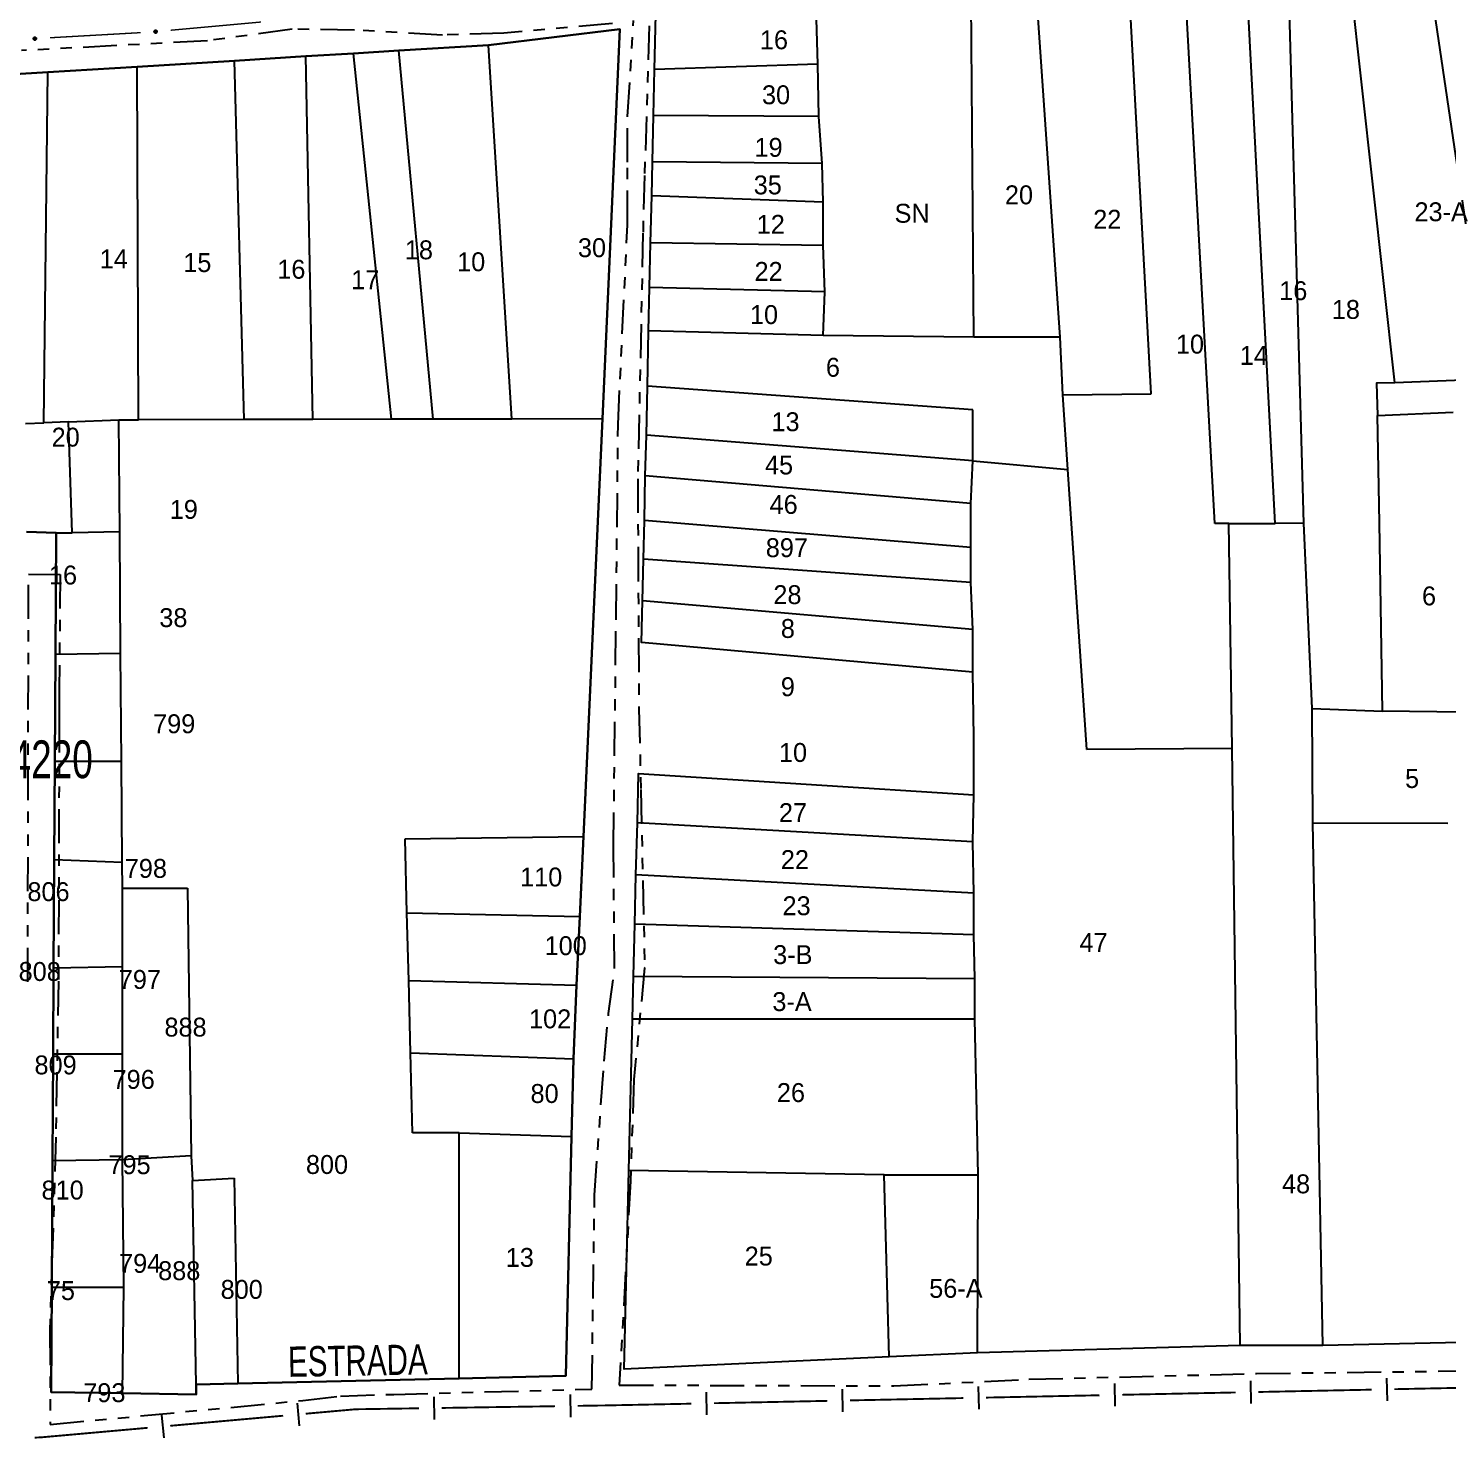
# Model space of a CAD drawing. Extents: x 203604 to 204690, y 4848469 to 4850418.
# Drawn here: x 204225.5 to 204413.1, y 4848479 to 4848665.4 of the extents above; entities that cross this region are included whole.
import ezdxf
from ezdxf.enums import TextEntityAlignment as Align

# ---------------------------------------------------------------- set-up
doc = ezdxf.new("R2010")
doc.units = 0
doc.header["$LTSCALE"] = 1.5
doc.header["$MEASUREMENT"] = 0
doc.linetypes.add('TRACO_25', pattern=[8, 3, -1, 1, -1, 1, -1])
for name, color, linetype in [('CD_MALHA_LOTES', 7, 'CONTINUOUS'), ('CD_TXT_QUADRA', 2, 'CONTINUOUS'), ('LM-LIM-SETORES-BAIRROS', 7, 'CONTINUOUS'), ('RU-QUADRA', 210, 'CONTINUOUS'), ('SV-EIXO-RUA-N-PAV', 6, 'CONTINUOUS'), ('SV-RUA-NAO-PAV', 7, 'CONTINUOUS'), ('SV-TXT-RUA-N-PAV', 7, 'CONTINUOUS'), ('Th_NmrPort', 7, 'CONTINUOUS')]:
    doc.layers.add(name, color=color, linetype=linetype)
doc.styles.add('ARIAL', font='ARIAL.SHX')

msp = doc.modelspace()

# ---------------------------------------------------------------- linework, layer by layer
at = {"layer": 'CD_MALHA_LOTES', "linetype": 'Continuous', "flags": 128}
for points in [[(204394.13, 4848599.98), (204392.17, 4848670.74)], [(204406.17, 4848618.53), (204400.34, 4848671.09)], [(204418.62, 4848619.01), (204410.83, 4848671.53)], [(204350.51, 4848624.57), (204350.16, 4848668.97)], [(204361.92, 4848624.57), (204358.81, 4848669.34)], [(204373.96, 4848617.08), (204371.08, 4848669.86)], [(204382.37, 4848599.91), (204378.47, 4848670.16)], [(204390.33, 4848599.95), (204386.64, 4848670.51)], [(204308.28, 4848659.95), (204308.44, 4848667.21)], [(204329.88, 4848660.64), (204329.64, 4848668.11)], [(204286.33, 4848663.17), (204303.71, 4848665.29)], [(204303.71, 4848665.29), (204301.38, 4848613.77)], [(204274.48, 4848662.45), (204286.33, 4848663.17)], [(204289.41, 4848613.74), (204286.33, 4848663.17)], [(204252.72, 4848661.11), (204262.15, 4848661.69)], [(204262.15, 4848661.69), (204268.49, 4848662.08)], [(204263.1, 4848613.68), (204262.15, 4848661.69)], [(204268.49, 4848662.08), (204274.48, 4848662.45)], [(204273.49, 4848613.71), (204268.49, 4848662.08)], [(204279.02, 4848613.72), (204274.48, 4848662.45)], [(204215.68, 4848658.84), (204228.04, 4848659.6)], [(204227.54, 4848613.25), (204228.04, 4848659.6)], [(204228.04, 4848659.6), (204239.88, 4848660.32)], [(204239.88, 4848660.32), (204252.72, 4848661.11)], [(204240.03, 4848613.63), (204239.88, 4848660.32)], [(204254, 4848613.66), (204252.72, 4848661.11)], [(204308.14, 4848653.85), (204308.28, 4848659.95)], [(204329.88, 4848660.64), (204308.28, 4848659.95)], [(204329.99, 4848653.73), (204329.88, 4848660.64)], [(204308, 4848647.73), (204308.14, 4848653.85)], [(204329.99, 4848653.73), (204308.14, 4848653.85)], [(204330.45, 4848647.51), (204329.99, 4848653.73)], [(204307.9, 4848643.24), (204308, 4848647.73)], [(204330.45, 4848647.51), (204308, 4848647.73)], [(204330.57, 4848642.43), (204330.45, 4848647.51)], [(204307.76, 4848637.02), (204307.9, 4848643.24)], [(204330.57, 4848642.43), (204307.9, 4848643.24)], [(204330.57, 4848636.67), (204330.57, 4848642.43)], [(204307.63, 4848631.14), (204307.76, 4848637.02)], [(204330.57, 4848636.67), (204307.76, 4848637.02)], [(204330.8, 4848630.56), (204330.57, 4848636.67)], [(204307.5, 4848625.38), (204307.63, 4848631.14)], [(204330.8, 4848630.56), (204307.63, 4848631.14)], [(204330.57, 4848624.8), (204330.8, 4848630.56)], [(204307.34, 4848618.08), (204307.5, 4848625.38)], [(204330.57, 4848624.8), (204307.5, 4848625.38)], [(204350.51, 4848624.57), (204330.57, 4848624.8)], [(204361.92, 4848624.57), (204350.51, 4848624.57)], [(204362.26, 4848616.96), (204361.92, 4848624.57)], [(204307.23, 4848611.59), (204307.34, 4848618.08)], [(204350.37, 4848614.97), (204307.34, 4848618.08)], [(204406.17, 4848618.53), (204403.75, 4848618.46)], [(204403.75, 4848618.46), (204403.87, 4848614.2)], [(204418.62, 4848619.01), (204406.17, 4848618.53)], [(204362.26, 4848616.96), (204373.96, 4848617.08)], [(204362.95, 4848607.05), (204362.26, 4848616.96)], [(204350.37, 4848608.2), (204350.37, 4848614.97)], [(204403.87, 4848614.2), (204413.89, 4848614.64)], [(204225.1, 4848613.15), (204227.54, 4848613.25)], [(204230.78, 4848613.37), (204227.54, 4848613.25)], [(204230.78, 4848613.37), (204237.43, 4848613.63)], [(204231.26, 4848598.68), (204230.78, 4848613.37)], [(204237.55, 4848598.84), (204237.43, 4848613.63)], [(204237.43, 4848613.63), (204240.03, 4848613.63)], [(204254, 4848613.66), (204240.03, 4848613.63)], [(204263.1, 4848613.68), (204254, 4848613.66)], [(204273.49, 4848613.71), (204263.1, 4848613.68)], [(204279.02, 4848613.72), (204273.49, 4848613.71)], [(204289.41, 4848613.74), (204279.02, 4848613.72)], [(204301.38, 4848613.77), (204289.41, 4848613.74)], [(204301.38, 4848613.77), (204298.87, 4848558.56)], [(204404.12, 4848600.04), (204403.87, 4848614.2)], [(204307.06, 4848606.23), (204307.23, 4848611.59)], [(204350.37, 4848608.2), (204307.23, 4848611.59)], [(204350.09, 4848602.56), (204350.37, 4848608.2)], [(204350.37, 4848608.2), (204362.95, 4848607.05)], [(204365.43, 4848570.06), (204362.95, 4848607.05)], [(204306.94, 4848600.31), (204307.06, 4848606.23)], [(204350.09, 4848602.56), (204307.06, 4848606.23)], [(204350.09, 4848596.78), (204350.09, 4848602.56)], [(204306.82, 4848595.23), (204306.94, 4848600.31)], [(204350.09, 4848596.78), (204306.94, 4848600.31)], [(204384.22, 4848599.92), (204382.37, 4848599.91)], [(204384.22, 4848599.92), (204390.33, 4848599.95)], [(204384.68, 4848570.17), (204384.22, 4848599.92)], [(204394.13, 4848599.98), (204390.33, 4848599.95)], [(204395.22, 4848575.47), (204394.13, 4848599.98)], [(204404.56, 4848575.13), (204404.12, 4848600.04)], [(204229.14, 4848598.68), (204225.25, 4848598.84)], [(204229.05, 4848582.6), (204229.14, 4848598.68)], [(204229.14, 4848598.68), (204231.26, 4848598.68)], [(204237.55, 4848598.84), (204231.26, 4848598.68)], [(204237.67, 4848582.76), (204237.55, 4848598.84)], [(204350.09, 4848592.12), (204350.09, 4848596.78)], [(204306.68, 4848589.72), (204306.82, 4848595.23)], [(204350.09, 4848592.12), (204306.82, 4848595.23)], [(204350.37, 4848585.91), (204350.09, 4848592.12)], [(204306.57, 4848584.22), (204306.68, 4848589.72)], [(204350.37, 4848585.91), (204306.68, 4848589.72)], [(204350.37, 4848580.27), (204306.57, 4848584.22)], [(204350.37, 4848580.27), (204350.37, 4848585.91)], [(204228.97, 4848568.46), (204229.05, 4848582.6)], [(204237.67, 4848582.76), (204229.05, 4848582.6)], [(204237.79, 4848568.46), (204237.67, 4848582.76)], [(204350.51, 4848571.67), (204350.37, 4848580.27)], [(204395.34, 4848560.38), (204395.22, 4848575.47)], [(204395.22, 4848575.47), (204404.56, 4848575.13)], [(204415.28, 4848575.01), (204404.56, 4848575.13)], [(204350.51, 4848564.05), (204350.51, 4848571.67)], [(204384.68, 4848570.17), (204365.43, 4848570.06)], [(204385.7, 4848491.26), (204384.68, 4848570.17)], [(204228.9, 4848555.47), (204228.97, 4848568.46)], [(204237.79, 4848568.46), (204228.97, 4848568.46)], [(204237.89, 4848555.14), (204237.79, 4848568.46)], [(204306.01, 4848560.38), (204306.17, 4848566.88)], [(204306.17, 4848566.88), (204350.51, 4848564.05)], [(204350.37, 4848557.84), (204350.51, 4848564.05)], [(204305.8, 4848553.47), (204306.01, 4848560.38)], [(204350.37, 4848557.84), (204306.01, 4848560.38)], [(204395.34, 4848560.38), (204413.17, 4848560.3)], [(204396.64, 4848491.26), (204395.34, 4848560.38)], [(204275.28, 4848558.23), (204298.87, 4848558.56)], [(204275.53, 4848548.48), (204275.28, 4848558.23)], [(204298.87, 4848558.56), (204298.39, 4848547.99)], [(204350.51, 4848551.07), (204350.37, 4848557.84)], [(204228.82, 4848541.17), (204228.9, 4848555.47)], [(204237.89, 4848555.14), (204228.9, 4848555.47)], [(204237.92, 4848551.73), (204237.89, 4848555.14)], [(204305.68, 4848546.98), (204305.8, 4848553.47)], [(204350.51, 4848551.07), (204305.8, 4848553.47)], [(204237.92, 4848551.73), (204246.53, 4848551.73)], [(204237.92, 4848541.33), (204237.92, 4848551.73)], [(204246.53, 4848551.73), (204247.01, 4848516.32)], [(204350.51, 4848545.57), (204350.51, 4848551.07)], [(204275.8, 4848539.54), (204275.53, 4848548.48)], [(204275.53, 4848548.48), (204298.39, 4848547.99)], [(204298.39, 4848547.99), (204297.98, 4848538.91)], [(204305.51, 4848540.08), (204305.68, 4848546.98)], [(204350.51, 4848545.57), (204305.68, 4848546.98)], [(204350.65, 4848539.79), (204350.51, 4848545.57)], [(204228.75, 4848529.8), (204228.82, 4848541.17)], [(204237.92, 4848541.33), (204228.82, 4848541.17)], [(204237.92, 4848529.8), (204237.92, 4848541.33)], [(204275.99, 4848529.95), (204275.8, 4848539.54)], [(204275.8, 4848539.54), (204297.98, 4848538.91)], [(204305.37, 4848534.43), (204305.51, 4848540.08)], [(204305.51, 4848540.08), (204350.65, 4848539.79)], [(204350.65, 4848534.43), (204350.65, 4848539.79)], [(204297.98, 4848538.91), (204297.54, 4848529.15)], [(204304.88, 4848514.4), (204305.37, 4848534.43)], [(204350.65, 4848534.43), (204305.37, 4848534.43)], [(204351.07, 4848513.83), (204350.65, 4848534.43)], [(204228.67, 4848515.66), (204228.75, 4848529.8)], [(204237.92, 4848529.8), (204228.75, 4848529.8)], [(204237.92, 4848515.83), (204237.92, 4848529.8)], [(204276.26, 4848519.4), (204275.99, 4848529.95)], [(204275.99, 4848529.95), (204297.54, 4848529.15)], [(204297.54, 4848529.15), (204297.3, 4848518.91)], [(204282.43, 4848519.4), (204276.26, 4848519.4)], [(204282.43, 4848486.91), (204282.43, 4848519.4)], [(204282.43, 4848519.4), (204297.3, 4848518.91)], [(204297.3, 4848518.91), (204296.56, 4848487.24)], [(204228.57, 4848498.93), (204228.67, 4848515.66)], [(204237.92, 4848515.83), (204228.67, 4848515.66)], [(204247.01, 4848516.32), (204237.92, 4848515.83)], [(204238.08, 4848498.93), (204237.92, 4848515.83)], [(204247.01, 4848516.32), (204247.18, 4848513.07)], [(204247.18, 4848513.07), (204252.7, 4848513.39)], [(204247.66, 4848486.1), (204247.18, 4848513.07)], [(204252.7, 4848513.39), (204253.19, 4848486.23)], [(204304.24, 4848488.16), (204304.88, 4848514.4)], [(204338.66, 4848513.83), (204304.88, 4848514.4)], [(204338.66, 4848513.83), (204351.07, 4848513.83)], [(204339.3, 4848489.75), (204338.66, 4848513.83)], [(204351, 4848490.28), (204351.07, 4848513.83)], [(204228.5, 4848485.12), (204228.57, 4848498.93)], [(204238.08, 4848498.93), (204228.57, 4848498.93)], [(204237.91, 4848484.96), (204238.08, 4848498.93)], [(204542.71, 4848494.46), (204396.64, 4848491.26)], [(204385.7, 4848491.26), (204351, 4848490.28)], [(204396.64, 4848491.26), (204385.7, 4848491.26)], [(204339.3, 4848489.75), (204304.24, 4848488.16)], [(204351, 4848490.28), (204339.3, 4848489.75)], [(204282.43, 4848486.91), (204253.19, 4848486.23)], [(204296.56, 4848487.24), (204282.43, 4848486.91)], [(204237.91, 4848484.96), (204228.5, 4848485.12)], [(204247.66, 4848484.8), (204237.91, 4848484.96)], [(204253.19, 4848486.23), (204247.66, 4848486.1)], [(204247.66, 4848486.1), (204247.66, 4848484.8)]]:
    msp.add_lwpolyline(points, dxfattribs=at)
at = {"layer": 'LM-LIM-SETORES-BAIRROS'}
for points in [[(204405.076526, 4848486.973274), (204405.138312, 4848483.97391)], [(204297.106886, 4848484.774907), (204297.152841, 4848481.775259)], [(204315.095616, 4848485.119671), (204315.157402, 4848482.120307)], [(204333.091798, 4848485.490391), (204333.153584, 4848482.491028)], [(204351.08798, 4848485.861112), (204351.149766, 4848482.861748)], [(204369.084162, 4848486.231833), (204369.145948, 4848483.232469)], [(204387.080344, 4848486.602553), (204387.14213, 4848483.60319)], [(204261.029899, 4848483.658458), (204261.296695, 4848480.670345)], [(204279.108998, 4848484.499177), (204279.154953, 4848481.499529)], [(204243.10122, 4848482.057682), (204243.368016, 4848479.069569)]]:
    msp.add_lwpolyline(points, dxfattribs=at)
at = {"layer": 'LM-LIM-SETORES-BAIRROS', "const_width": 0.25}
for points in [[(204367.115479, 4848484.69096), (204352.118661, 4848484.382026)], [(204385.111661, 4848485.06168), (204370.114843, 4848484.752746)], [(204403.107843, 4848485.432401), (204388.111025, 4848485.123467)], [(204421.104025, 4848485.803122), (204406.107207, 4848485.494188)], [(204268.73, 4848482.84), (204262.159334, 4848482.253333)], [(204269.133149, 4848482.84617), (204268.73, 4848482.84)], [(204277.13221, 4848482.968716), (204269.133149, 4848482.84617)], [(204295.130098, 4848483.244446), (204280.131858, 4848483.014671)], [(204302.02, 4848483.35), (204298.129746, 4848483.290401)], [(204302.129267, 4848483.352246), (204302.02, 4848483.35)], [(204313.126933, 4848483.578798), (204302.129267, 4848483.352246)], [(204331.123115, 4848483.949518), (204316.126297, 4848483.640584)], [(204349.119297, 4848484.320239), (204334.122479, 4848484.011305)], [(204259.171221, 4848481.986537), (204244.230656, 4848480.652558)], [(204227.29, 4848479.14), (204226.299476, 4848479.086766)], [(204227.298015, 4848479.140714), (204227.29, 4848479.14)], [(204241.242543, 4848480.385762), (204227.298015, 4848479.140714)]]:
    msp.add_lwpolyline(points, dxfattribs=at)
at = {"layer": 'RU-QUADRA', "linetype": 'Continuous', "flags": 128}
for points in [[(204542.71, 4848494.46), (204396.64, 4848491.26), (204385.7, 4848491.26), (204351, 4848490.28), (204339.3, 4848489.75), (204304.24, 4848488.16), (204304.88, 4848514.4), (204305.37, 4848534.43), (204305.51, 4848540.08), (204305.68, 4848546.98), (204305.8, 4848553.47), (204306.01, 4848560.38), (204306.17, 4848566.88), (204350.51, 4848564.05), (204350.51, 4848571.67), (204350.37, 4848580.27), (204306.57, 4848584.22), (204306.68, 4848589.72), (204306.82, 4848595.23), (204306.94, 4848600.31), (204307.06, 4848606.23), (204307.23, 4848611.59), (204307.34, 4848618.08), (204307.5, 4848625.38), (204307.63, 4848631.14), (204307.76, 4848637.02), (204307.9, 4848643.24), (204308, 4848647.73), (204308.14, 4848653.85), (204308.28, 4848659.95), (204308.44, 4848667.21)], [(204225.25, 4848598.84), (204229.14, 4848598.68), (204229.05, 4848582.6), (204228.97, 4848568.46), (204228.9, 4848555.47), (204228.82, 4848541.17), (204228.75, 4848529.8), (204228.67, 4848515.66), (204228.57, 4848498.93), (204228.5, 4848485.12), (204237.91, 4848484.96), (204247.66, 4848484.8), (204247.66, 4848486.1), (204253.19, 4848486.23), (204282.43, 4848486.91), (204296.56, 4848487.24), (204297.3, 4848518.91), (204297.54, 4848529.15), (204297.98, 4848538.91), (204298.39, 4848547.99), (204298.87, 4848558.56), (204301.38, 4848613.77), (204303.71, 4848665.29), (204286.33, 4848663.17), (204274.48, 4848662.45), (204268.49, 4848662.08), (204262.15, 4848661.69), (204252.72, 4848661.11), (204239.88, 4848660.32), (204228.04, 4848659.6), (204215.68, 4848658.84)], [(204418.62, 4848619.01), (204406.17, 4848618.53), (204403.75, 4848618.46), (204403.87, 4848614.2), (204413.89, 4848614.64)]]:
    msp.add_lwpolyline(points, dxfattribs=at)
at = {"layer": 'SV-EIXO-RUA-N-PAV', "const_width": 0.18}
for points in [[(204228.331561, 4848664.141456), (204240.312453, 4848664.818384)], [(204244.299218, 4848665.137202), (204256.249937, 4848666.223631)]]:
    msp.add_lwpolyline(points, dxfattribs=at)
at = {"layer": 'SV-EIXO-RUA-N-PAV'}
for points in [[(204242.154375, 4848665.05275), (204242.18515, 4848665.090763), (204242.219373, 4848665.117139), (204242.254248, 4848665.130924), (204242.288242, 4848665.135068), (204242.323498, 4848665.135391), (204242.359115, 4848665.127875), (204242.396797, 4848665.110777), (204242.435146, 4848665.080173), (204242.459862, 4848665.043339), (204242.475205, 4848665.009871), (204242.481568, 4848664.974672), (204242.481308, 4848664.940418), (204242.472277, 4848664.90368), (204242.454576, 4848664.865661), (204242.42287, 4848664.827845), (204242.389142, 4848664.802216), (204242.355059, 4848664.789769), (204242.319632, 4848664.783597), (204242.283635, 4848664.783698), (204242.248715, 4848664.791278), (204242.210468, 4848664.809169), (204242.173559, 4848664.840957), (204242.147613, 4848664.874305), (204242.134691, 4848664.908205), (204242.129399, 4848664.943219), (204242.128645, 4848664.978576), (204242.13471, 4848665.014694), (204242.154375, 4848665.05275)], [(204226.185085, 4848664.130434), (204226.217142, 4848664.167371), (204226.252247, 4848664.192562), (204226.287573, 4848664.205145), (204226.32169, 4848664.208124), (204226.356936, 4848664.207241), (204226.392274, 4848664.19851), (204226.42935, 4848664.180132), (204226.466629, 4848664.148235), (204226.49007, 4848664.110577), (204226.50426, 4848664.076603), (204226.509414, 4848664.041208), (204226.507983, 4848664.006982), (204226.4977, 4848663.970574), (204226.478709, 4848663.933184), (204226.445727, 4848663.896475), (204226.411142, 4848663.872015), (204226.376653, 4848663.860741), (204226.341036, 4848663.855784), (204226.305064, 4848663.857117), (204226.270424, 4848663.865887), (204226.232811, 4848663.885076), (204226.197011, 4848663.918109), (204226.172221, 4848663.952325), (204226.160467, 4848663.986646), (204226.156376, 4848664.021822), (204226.156832, 4848664.057184), (204226.164129, 4848664.093073), (204226.185085, 4848664.130434)]]:
    msp.add_lwpolyline(points, close=True, dxfattribs=at)
for points in [[(204242.128645, 4848664.978576), (204242.459862, 4848665.043339)], [(204242.129399, 4848664.943219), (204242.475205, 4848665.009871)], [(204242.132695, 4848664.962332), (204242.462418, 4848665.027931)], [(204242.134671, 4848664.925517), (204242.476872, 4848664.98951)], [(204242.134691, 4848664.908205), (204242.481568, 4848664.974672)], [(204242.13471, 4848665.014694), (204242.435146, 4848665.080173)], [(204242.136401, 4848664.996922), (204242.442899, 4848665.06178)], [(204242.144678, 4848664.890803), (204242.478478, 4848664.956773)], [(204242.145543, 4848665.032007), (204242.412632, 4848665.093282)], [(204242.147613, 4848664.874305), (204242.481308, 4848664.940418)], [(204242.154375, 4848665.05275), (204242.396797, 4848665.110777)], [(204242.162838, 4848664.85683), (204242.472177, 4848664.920576)], [(204242.17198, 4848665.072775), (204242.370629, 4848665.118237)], [(204242.18515, 4848665.090763), (204242.359115, 4848665.127875)], [(204242.204594, 4848665.105883), (204242.332579, 4848665.129849)], [(204242.219373, 4848665.117139), (204242.323498, 4848665.135391)], [(204226.156376, 4848664.021822), (204226.50426, 4848664.076603)], [(204226.156832, 4848664.057184), (204226.49007, 4848664.110577)], [(204226.160323, 4848664.04081), (204226.492098, 4848664.09509)], [(204226.160467, 4848663.986646), (204226.509414, 4848664.041208)], [(204226.161039, 4848664.00395), (204226.505229, 4848664.056198)], [(204226.164129, 4848664.093073), (204226.466629, 4848664.148235)], [(204226.165211, 4848664.075254), (204226.473748, 4848664.129587)], [(204226.169852, 4848663.968914), (204226.505714, 4848664.023424)], [(204226.172221, 4848663.952325), (204226.507983, 4848664.006982)], [(204226.175548, 4848664.110005), (204226.444577, 4848664.162107)], [(204226.185085, 4848664.130434), (204226.42935, 4848664.180132)], [(204226.18684, 4848663.934339), (204226.498179, 4848663.987464)], [(204226.197011, 4848663.918109), (204226.4977, 4848663.970574)], [(204226.203364, 4848664.149845), (204226.403452, 4848664.188484)], [(204226.217142, 4848664.167371), (204226.392274, 4848664.19851)], [(204226.218659, 4848663.903336), (204226.485194, 4848663.951196)], [(204226.232811, 4848663.885076), (204226.478709, 4848663.933184)], [(204226.237092, 4848664.181818), (204226.365822, 4848664.201391)], [(204226.252247, 4848664.192562), (204226.356936, 4848664.207241)], [(204226.256982, 4848663.878168), (204226.454499, 4848663.913928)], [(204226.270424, 4848663.865887), (204226.445727, 4848663.896475)], [(204226.292041, 4848663.862381), (204226.422057, 4848663.883394)], [(204226.305064, 4848663.857117), (204226.411142, 4848663.872015)], [(204242.173559, 4848664.840957), (204242.472277, 4848664.90368)], [(204242.195699, 4848664.826934), (204242.460441, 4848664.883885)], [(204242.210468, 4848664.809169), (204242.454576, 4848664.865661)], [(204242.234861, 4848664.803091), (204242.431039, 4848664.845588)], [(204242.248715, 4848664.791278), (204242.42287, 4848664.827845)], [(204242.27044, 4848664.788514), (204242.39966, 4848664.813963)], [(204242.283635, 4848664.783698), (204242.389142, 4848664.802216)]]:
    msp.add_lwpolyline(points, dxfattribs=at)
at = {"layer": 'SV-RUA-NAO-PAV', "linetype": 'TRACO_25'}
for points in [[(204302.74, 4848666.01, 10.88), (204288.34, 4848664.74, 10.8), (204280.22, 4848664.49, 10.79), (204268.61, 4848665.15, 10.92), (204260.36, 4848665.28, 11.04), (204249.18, 4848663.74, 11.08), (204224.58, 4848662.45, 11.38)], [(204225.4, 4848539.34, 11.41), (204225.5, 4848593.24, 11.34), (204229.68, 4848593.19, 11.14), (204229.57, 4848578.13, 11.14), (204229.56, 4848574.16, 11.14), (204229.45, 4848539.44, 12.17), (204229.45, 4848539.41, 11.87), (204229.09, 4848518.79, 11.87), (204228.33, 4848493.19, 11.93), (204228.35, 4848480.82, 10.7), (204261.79, 4848484, 10.26), (204266.73, 4848484.59, 10.21), (204273.79, 4848484.81, 10.14), (204299.99, 4848485.5, 9.99), (204300.35, 4848511.13, 10.36), (204301.6, 4848528.87, 10.35), (204302.21, 4848535.16, 10.35), (204302.98, 4848541.12, 10.22), (204302.98, 4848541.15, 10.69), (204302.85, 4848557.21, 10.28), (204303.2, 4848587.43, 9.98), (204303.45, 4848613.02, 10.48), (204304.7, 4848639.43, 10.5), (204304.71, 4848647.7, 10.51), (204304.71, 4848653.75, 10.51), (204305.5, 4848666.41, 11.76)], [(204307.58, 4848665.71, 10.98), (204306.96, 4848645.94, 10.28), (204306.75, 4848638.3, 10.28), (204306.06, 4848605.84, 10.02), (204306.1, 4848596.76, 10.02), (204306.22, 4848575.41, 10.03), (204306.46, 4848564.75, 10.03), (204306.98, 4848541.25, 10.02), (204306.97, 4848541.21, 10.28), (204305.54, 4848526.42, 10.28), (204305.1, 4848512.99, 10.32), (204303.62, 4848486.04, 9.91), (204339.91, 4848485.93, 9.29), (204357.77, 4848486.8, 8.99), (204387.88, 4848487.56, 8.9), (204435.44, 4848488.16, 8.21)]]:
    msp.add_polyline3d(points, dxfattribs=at)

# ---------------------------------------------------------------- texts
at = {"layer": 'CD_TXT_QUADRA', "style": 'ARIAL', "width": 0.7}
msp.add_text('328844220', height=5, dxfattribs=at).set_placement((204209.53, 4848566.26))
at = {"layer": 'SV-TXT-RUA-N-PAV', "style": 'ARIAL', "width": 0.7}
msp.add_text('ESTRADA', height=4, rotation=1, dxfattribs=at).set_placement((204259.84, 4848487.12))
at = {"layer": 'Th_NmrPort', "color": 1}
for s, p in [('16', (204322.207609, 4848663.871861)), ('30', (204322.489341, 4848656.603202)), ('19', (204321.499341, 4848649.653202)), ('35', (204321.392821, 4848644.688785)), ('20', (204354.608139, 4848643.377609)), ('23-A', (204408.768139, 4848641.137609)), ('12', (204321.7863, 4848639.474367)), ('SN', (204340.016798, 4848640.939341)), ('22', (204366.288139, 4848640.147609)), ('18', (204275.260668, 4848636.107601)), ('30', (204298.146946, 4848636.390999)), ('14', (204234.910668, 4848634.917601)), ('15', (204245.956946, 4848634.420999)), ('10', (204282.170668, 4848634.527601)), ('16', (204258.390668, 4848633.537601)), ('17', (204268.160668, 4848632.157601)), ('22', (204321.499341, 4848633.253202)), ('16', (204390.878139, 4848630.707609)), ('18', (204397.838139, 4848628.227609)), ('10', (204320.892821, 4848627.548785)), ('10', (204377.220001, 4848623.640958)), ('6', (204330.939341, 4848620.583202)), ('14', (204385.660001, 4848622.150958)), ('13', (204323.739341, 4848613.383202)), ('20', (204228.553133, 4848611.346496)), ('45', (204322.882821, 4848607.668785)), ('19', (204244.170067, 4848601.797047)), ('46', (204323.489341, 4848602.453202)), ('897', (204322.989341, 4848596.733202)), ('16', (204228.198888, 4848593.119632)), ('28', (204323.989341, 4848590.523202)), ('6', (204409.760001, 4848590.360958)), ('38', (204242.790067, 4848587.487047)), ('8', (204324.979341, 4848586.053202)), ('9', (204324.979341, 4848578.353202)), ('799', (204241.970067, 4848573.457047)), ('10', (204324.729341, 4848569.663202)), ('5', (204407.521332, 4848566.219353)), ('27', (204324.729341, 4848561.713202)), ('22', (204324.979341, 4848555.503202)), ('798', (204238.227103, 4848554.338708)), ('110', (204290.498882, 4848553.199757)), ('806', (204225.349746, 4848551.263467)), ('23', (204325.203333, 4848549.4)), ('100', (204293.742232, 4848544.121619)), ('47', (204364.464605, 4848544.534396)), ('3-B', (204323.963333, 4848542.94)), ('808', (204224.187897, 4848540.709268)), ('797', (204237.433585, 4848539.658474)), ('3-A', (204323.856667, 4848536.73)), ('102', (204291.678882, 4848534.449757)), ('888', (204243.47, 4848533.356667)), ('809', (204226.287897, 4848528.359268)), ('796', (204236.613585, 4848526.448474)), ('80', (204291.878882, 4848524.579757)), ('26', (204324.45516, 4848524.705971)), ('795', (204236.063585, 4848515.168474)), ('800', (204262.18, 4848515.196667)), ('810', (204227.217897, 4848511.819268)), ('48', (204391.248139, 4848512.637609)), ('13', (204288.6, 4848502.913333)), ('25', (204320.198364, 4848503.093416)), ('794', (204237.470067, 4848502.12824)), ('888', (204242.64, 4848501.156667)), ('75', (204227.917897, 4848498.529268)), ('800', (204250.9, 4848498.686667)), ('56-A', (204344.594605, 4848498.824396)), ('793', (204232.74, 4848485.033333))]:
    msp.add_text(s, height=2.5, dxfattribs=at).set_placement(p, align=Align.MIDDLE_LEFT)

doc.saveas('drawing.dxf')
